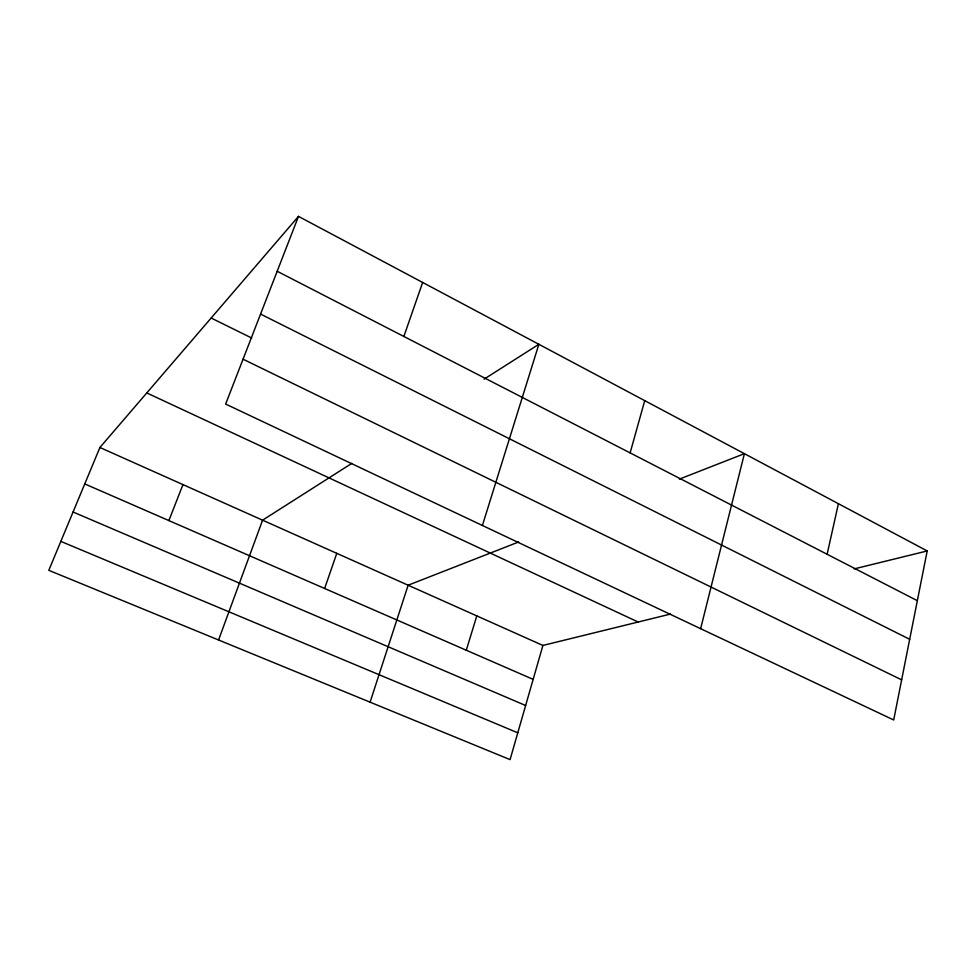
<?xml version="1.0" encoding="UTF-8"?>
<svg xmlns="http://www.w3.org/2000/svg" width="976" height="976" viewBox="0 0 976 976"><rect width="100%" height="100%" fill="white"/><g stroke="black" fill="none" stroke-linecap="round" stroke-linejoin="round"><path stroke-width="1.46" d="M927.2 550.952L893.687 719.971L225.639 404.064L298.485 216.379L927.2 550.952L854.195 568.898M827.123 554.27L838.408 503.689M700.634 628.678L744.407 453.669L679.333 479.131M630.13 452.901L644.733 400.636M670.512 614.063L542.912 645.441L510.07 759.621L48.8 570.326L99.906 447.496L298.485 216.379M466.296 650.223L476.8 615.893M482.4 525.478L538.862 344.284L484.084 379.164M370.087 702.171L408.139 585.21L518.683 541.973M324.63 588.479L336.781 553.331M403.857 336.476L422.657 282.454M218.563 639.988L262.581 520.171L351.738 463.417M168.885 520.586L182.951 484.596M60.841 541.387L517.78 732.805M73.066 512.01L525.637 705.514M84.753 483.913L533.152 679.381M99.906 447.496L542.912 645.441M146.79 392.938L638.17 622.017M243.048 359.205L901.641 679.845M211.158 318.017L251.71 338.038M260.568 314.077L909.681 639.292M277.184 271.279L917.342 600.691"/></g></svg>
